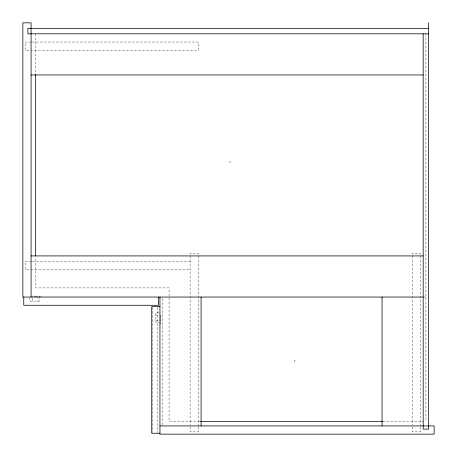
<?xml version="1.0" encoding="UTF-8"?>
<svg xmlns="http://www.w3.org/2000/svg" width="457" height="457" viewBox="0 0 457 457"><rect width="100%" height="100%" fill="white"/><g stroke="black" fill="none" stroke-linecap="round" stroke-linejoin="round"><path stroke-width="0.34" stroke-dasharray="2.29 1.71" d="M31.55 42.044L25.135 42.044L25.135 50.27L30.122 50.27M32.264 42.044L198.338 42.044L198.338 50.27L30.836 50.27M31.533 261.404L25.135 261.404L25.135 269.63L30.111 269.63M32.247 261.404L190.112 261.404M30.825 269.63L190.112 269.63M41.359 296.136L32.218 296.136L32.218 296.593M423.668 297.05L427.952 297.05M159.099 312.359L155.837 312.359L155.837 322.185L160.864 322.185M155.837 315.102L158.579 315.102M160.407 315.102L160.864 315.102L160.864 324.242M160.864 316.473L160.864 319.214M155.837 320.814L160.864 320.814M199.783 421.354L169.09 421.354L169.09 287.91L35.646 287.91L35.646 257.217M382.498 421.354L423.182 421.354M425.924 33.818L425.924 421.354M420.44 426.17L420.44 253.178L412.214 253.178L412.214 424.747M420.44 426.884L420.44 431.865L412.214 431.865L412.214 425.456M198.338 426.17L198.338 253.178L190.112 253.178L190.112 424.747M198.338 426.884L198.338 431.865L190.112 431.865L190.112 425.456M162.692 298.472L162.692 425.21M157.665 307.355L157.665 432.528M152.638 307.355L152.638 432.528M39.302 296.136L39.302 301.163L29.477 301.163L29.477 297.901M37.931 296.136L37.931 301.163M36.332 296.136L33.59 296.136M35.646 33.818L35.646 74.502M32.218 298.421L32.218 301.163M230.785 161.778L229.871 161.778L229.871 162.692L230.785 162.692L230.785 161.778M295.222 360.573L294.308 360.573L294.308 361.487L295.222 361.487L295.222 360.573"/><path stroke-width="0.69" d="M428.666 28.334L27.877 28.334L27.877 33.818L428.666 33.818M31.076 74.948L423.182 74.948M31.076 255.92L423.182 255.92M423.182 297.05L22.85 297.05L22.85 22.85L31.076 22.85L31.076 297.05M159.95 306.647L151.724 306.647L151.724 433.236L159.95 433.236M200.497 421.354L382.498 421.354M159.95 425.924L434.15 425.924L434.15 434.15L159.95 434.15L159.95 297.05M428.666 22.85L428.666 429.123L423.182 429.123L423.182 33.818M382.052 297.05L382.052 425.924M201.08 297.05L201.08 425.924M158.579 297.05L158.579 305.276L23.764 305.276L23.764 297.05M35.646 74.502L35.646 255.794"/></g></svg>
